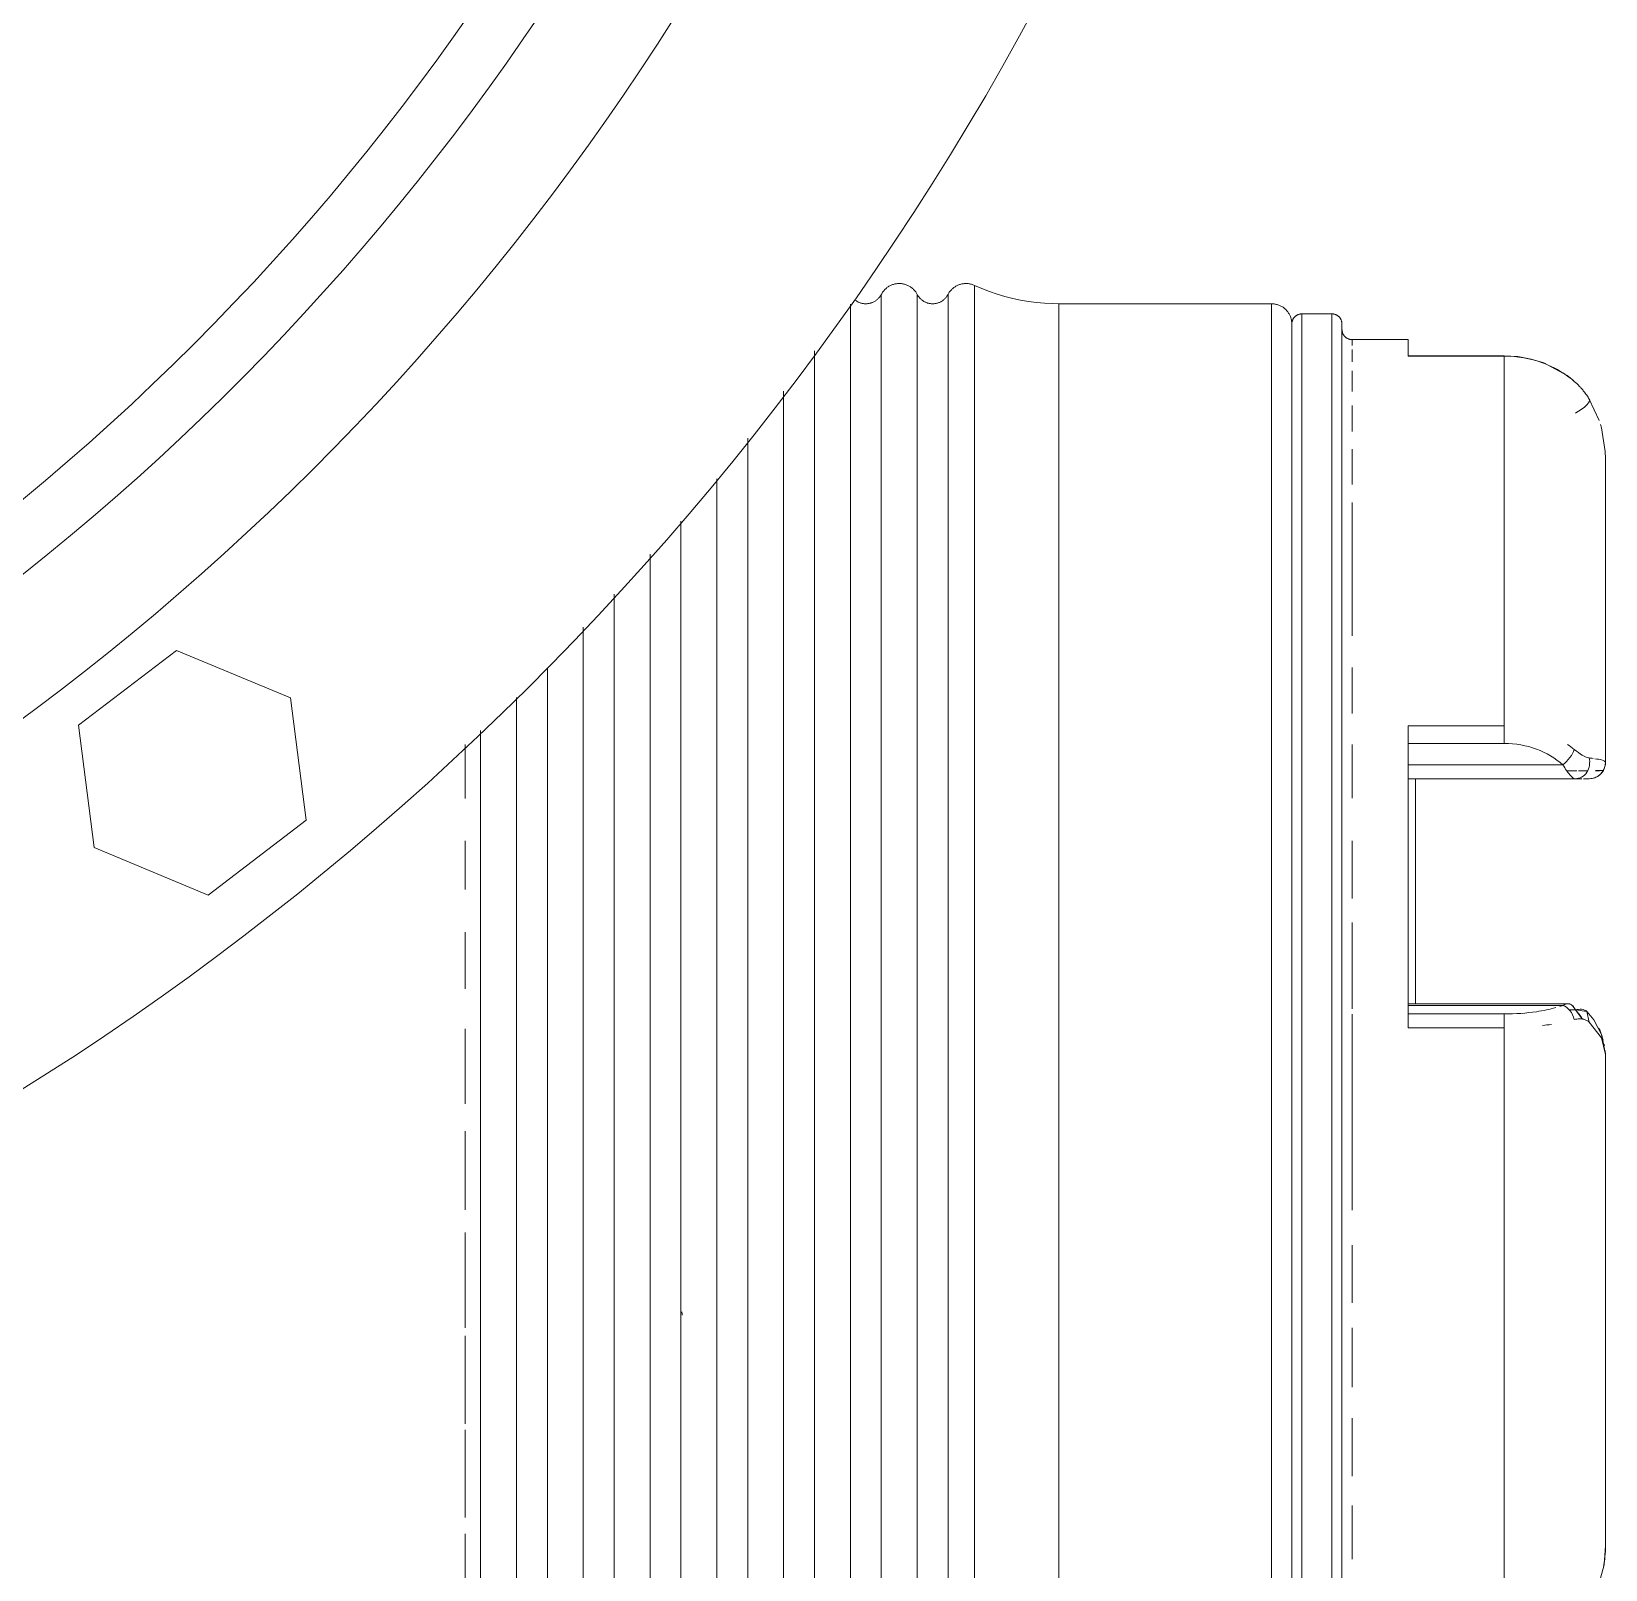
# Model space of a CAD drawing. Extents: x -181672 to 290600, y -29000 to 395522.
# Drawn here: x 2619.5 to 2715.2, y 33117.9 to 33211.5 of the extents above; entities that cross this region are included whole.
import ezdxf

# ---------------------------------------------------------------- set-up
doc = ezdxf.new("R2010")
doc.units = 0
doc.header["$LTSCALE"] = 10
doc.layers.add('XFM7P20PCW$0$G-IMPT', color=252, linetype='Continuous', lineweight=9)
doc.layers.add('XFM7P20PCW$0$M-PIPE--4', color=252, linetype='Continuous', lineweight=9)

# ---------------------------------------------------------------- blocks, each defined once
blk = doc.blocks.new('XFM7P20PCW$0$HTS 150A-3D_dwg-5203735-參考樓層')
at = {"layer": 'XFM7P20PCW$0$G-IMPT'}
for p, q in [((-133.752, -97.066), (-126.308, -96.104)), ((-126.308, -96.104), (-121.754, -102.07)), ((-136.642, -103.993), (-133.752, -97.066)), ((-121.754, -102.07), (-124.643, -108.997)), ((-132.087, -109.959), (-136.642, -103.993)), ((-124.643, -108.997), (-132.087, -109.959)), ((-175.515, -119.626), (-178.694, -119.626)), ((-173.923, -119.626), (-174.521, -119.626)), ((-169.18, -119.626), (-173.923, -119.626)), ((-163.473, -119.626), (-168.827, -119.626)), ((-157.935, -119.626), (-162.989, -119.626)), ((-157.179, -119.626), (-157.935, -119.626)), ((-152.286, -119.626), (-155.79, -119.626)), ((-151.01, -119.626), (-152.286, -119.626)), ((-146.602, -119.626), (-149.358, -119.626)), ((-144.783, -119.626), (-146.602, -119.626)), ((-140.96, -119.626), (-142.36, -119.626)), ((-138.902, -119.626), (-140.96, -119.626)), ((-135.435, -119.626), (-136.3, -119.626)), ((-133.335, -119.626), (-135.435, -119.626)), ((-130.102, -119.626), (-130.778, -119.626)), ((-127.48, -119.626), (-130.102, -119.626)), ((-126.623, -120.566), (-196.305, -120.566)), ((-124.617, -122.749), (-196.552, -122.749)), ((-122.821, -124.628), (-196.842, -124.628)), ((-120.343, -126.811), (-197.273, -126.811)), ((-118.333, -128.691), (-197.718, -128.691)), ((-115.907, -130.874), (-198.324, -130.874)), ((-113.89, -132.754), (-198.915, -132.754)), ((-111.318, -134.937), (-199.309, -134.937)), ((-108.833, -136.817), (-199.308, -136.817)), ((-105.983, -138.999), (-199.309, -138.999)), ((-103.533, -140.879), (-199.308, -140.879)), ((-100.681, -143.062), (-199.309, -143.062)), ((-100.092, -144.942), (-199.308, -144.942)), ((-100.091, -147.126), (-199.309, -147.126)), ((-100.092, -149.005), (-199.308, -149.005)), ((-199.859, -150.61), (-99.541, -150.61)), ((-100.66, -155.739), (-198.74, -155.739)), ((-100.66, -168.686), (-100.66, -155.739)), ((-198.74, -168.686), (-100.66, -168.686)), ((-177.365, -169.917), (-170.443, -169.917)), ((-167.996, -169.917), (-160.338, -169.917)), ((-157.941, -169.917), (-141.692, -169.917)), ((-139.062, -169.917), (-131.404, -169.917)), ((-128.957, -169.917), (-122.035, -169.917)), ((-119.892, -169.917), (-105.531, -169.917)), ((-104.574, -169.917), (-102.567, -169.917)), ((-102.192, -169.917), (-101.891, -169.917)), ((-198.124, -170.533), (-101.276, -170.533)), ((-101.276, -172.353), (-101.276, -170.533)), ((-198.124, -172.353), (-101.276, -172.353)), ((-177.365, -172.969), (-170.443, -172.969)), ((-167.996, -172.969), (-160.338, -172.969)), ((-157.941, -172.969), (-141.692, -172.969)), ((-139.062, -172.969), (-131.404, -172.969)), ((-128.957, -172.969), (-122.035, -172.969)), ((-119.892, -172.969), (-105.531, -172.969)), ((-104.574, -172.969), (-102.567, -172.969)), ((-102.192, -172.969), (-101.891, -172.969)), ((-173.796, -173.584), (-177.064, -173.584)), ((-168.482, -173.584), (-172.001, -173.584)), ((-162.975, -173.584), (-166.592, -173.584)), ((-157.94, -173.584), (-161.453, -173.584)), ((-143.886, -173.584), (-155.823, -173.584)), ((-138.321, -173.584), (-143.577, -173.584)), ((-133.346, -173.584), (-136.851, -173.584)), ((-127.488, -173.584), (-130.738, -173.584)), ((-122.791, -173.584), (-125.602, -173.584)), ((-112.765, -173.584), (-120.862, -173.584)), ((-109.511, -173.584), (-111.66, -173.584)), ((-106.849, -173.584), (-108.44, -173.584)), ((-104.735, -173.584), (-105.991, -173.584)), ((-103.453, -173.584), (-104.203, -173.584)), ((-102.841, -173.584), (-103.211, -173.584)), ((-102.841, -177), (-102.841, -173.584)), ((-144.717, -182.844), (-144.717, -177)), ((-144.717, -177), (-126.343, -177)), ((-143.878, -177), (-143.878, -182.844)), ((-143.363, -177), (-143.363, -186.41)), ((-143.255, -186.713), (-143.255, -177)), ((-129.565, -177), (-129.565, -187.172)), ((-129.565, -177), (-129.565, -187.172)), ((-128.714, -186.409), (-128.714, -177)), ((-127.416, -182.844), (-127.416, -177)), ((-126.343, -177), (-126.343, -182.844)), ((-103.847, -177), (-102.841, -177)), ((-103.847, -182.844), (-103.847, -177)), ((-103.826, -182.844), (-103.826, -177)), ((-129.543, -177.436), (-143.273, -177.436)), ((-181.117, -182.844), (-144.717, -182.844)), ((-143.878, -182.844), (-144.717, -182.844)), ((-126.343, -182.844), (-127.416, -182.844)), ((-126.343, -182.844), (-103.847, -182.844)), ((-103.847, -182.844), (-103.826, -182.844)), ((-103.826, -182.844), (-103.847, -182.844)), ((-143.256, -186.714), (-143.256, -186.588)), ((-143.637, -187.172), (-144.167, -187.586)), ((-143.638, -186.836), (-143.638, -187.172)), ((-143.637, -187.172), (-143.637, -186.836)), ((-129.565, -187.172), (-129.565, -187.557)), ((-129.565, -187.66), (-129.565, -187.998)), ((-107.759, -188.614), (-106.47, -188.012)), ((-106.488, -188.028), (-106.47, -188.012)), ((-146.351, -189), (-176.253, -189)), ((-146.12, -188.978), (-146.352, -189)), ((-145.73, -188.94), (-145.79, -188.946)), ((-129.042, -188.876), (-129.271, -188.708)), ((-110.085, -189), (-128.565, -189)), ((-110.085, -189), (-109.655, -188.987))]:
    blk.add_line(p, q, dxfattribs=at)
at = {"layer": 'XFM7P20PCW$0$G-IMPT', "flags": 128}
for points in [[(-100.418, -143.327), (-100.445, -143.36), (-100.47, -143.395), (-100.493, -143.43), (-100.515, -143.466), (-100.536, -143.503), (-100.555, -143.541), (-100.573, -143.579), (-100.589, -143.619), (-100.604, -143.658), (-100.617, -143.699), (-100.628, -143.74), (-100.638, -143.781), (-100.646, -143.823), (-100.652, -143.865), (-100.657, -143.907), (-100.66, -143.949), (-100.661, -143.991), (-100.661, -144.002)], [(-100.661, -144.002), (-100.66, -144.045), (-100.658, -144.087), (-100.653, -144.129), (-100.648, -144.171), (-100.64, -144.213), (-100.631, -144.255), (-100.62, -144.296), (-100.607, -144.336), (-100.593, -144.376), (-100.577, -144.415), (-100.56, -144.454), (-100.541, -144.492), (-100.521, -144.529), (-100.499, -144.566), (-100.476, -144.601), (-100.451, -144.636), (-100.425, -144.669), (-100.398, -144.702), (-100.369, -144.733), (-100.339, -144.763), (-100.308, -144.792), (-100.276, -144.82), (-100.243, -144.846), (-100.209, -144.871), (-100.174, -144.895), (-100.138, -144.917), (-100.101, -144.938), (-100.092, -144.942)], [(-100.092, -144.942), (-100.049, -144.966), (-100.007, -144.991), (-99.965, -145.018), (-99.925, -145.047), (-99.886, -145.077), (-99.849, -145.108), (-99.812, -145.142), (-99.777, -145.176), (-99.744, -145.212), (-99.712, -145.249), (-99.681, -145.288), (-99.652, -145.328), (-99.624, -145.369), (-99.599, -145.411), (-99.574, -145.454), (-99.552, -145.497), (-99.531, -145.542), (-99.513, -145.588), (-99.496, -145.634), (-99.481, -145.681), (-99.467, -145.728), (-99.456, -145.776), (-99.447, -145.824), (-99.439, -145.873), (-99.434, -145.922), (-99.43, -145.971), (-99.429, -146.02), (-99.429, -146.07), (-99.432, -146.119), (-99.436, -146.168), (-99.442, -146.217), (-99.451, -146.265), (-99.461, -146.313), (-99.473, -146.361), (-99.487, -146.408), (-99.503, -146.455), (-99.521, -146.501), (-99.54, -146.546), (-99.561, -146.59), (-99.585, -146.634), (-99.609, -146.676), (-99.636, -146.718), (-99.664, -146.758), (-99.694, -146.798), (-99.725, -146.836), (-99.758, -146.872), (-99.792, -146.908), (-99.828, -146.942), (-99.865, -146.974), (-99.903, -147.005), (-99.942, -147.035), (-99.983, -147.063), (-100.025, -147.089), (-100.067, -147.114), (-100.091, -147.126)], [(-100.091, -147.126), (-100.128, -147.147), (-100.164, -147.168), (-100.2, -147.192), (-100.234, -147.216), (-100.268, -147.242), (-100.3, -147.27), (-100.331, -147.298), (-100.361, -147.328), (-100.39, -147.359), (-100.418, -147.392), (-100.444, -147.425), (-100.469, -147.459), (-100.493, -147.494), (-100.515, -147.531), (-100.535, -147.568), (-100.555, -147.605), (-100.572, -147.644), (-100.588, -147.683), (-100.603, -147.723), (-100.616, -147.763), (-100.627, -147.804), (-100.637, -147.846), (-100.645, -147.887), (-100.651, -147.929), (-100.656, -147.971), (-100.659, -148.014), (-100.66, -148.056), (-100.66, -148.066)], [(-100.66, -148.066), (-100.659, -148.108), (-100.656, -148.151), (-100.652, -148.193), (-100.646, -148.235), (-100.639, -148.276), (-100.629, -148.318), (-100.619, -148.359), (-100.606, -148.399), (-100.592, -148.439), (-100.576, -148.479), (-100.559, -148.517), (-100.54, -148.555), (-100.52, -148.593), (-100.498, -148.629), (-100.475, -148.665), (-100.45, -148.699), (-100.424, -148.733), (-100.397, -148.765), (-100.368, -148.796), (-100.338, -148.826), (-100.307, -148.855), (-100.275, -148.883), (-100.242, -148.909), (-100.208, -148.934), (-100.172, -148.958), (-100.136, -148.98), (-100.099, -149.001), (-100.092, -149.005)], [(-100.092, -149.005), (-100.049, -149.028), (-100.007, -149.054), (-99.965, -149.081), (-99.925, -149.109), (-99.886, -149.14), (-99.849, -149.171), (-99.812, -149.204), (-99.777, -149.239), (-99.744, -149.275), (-99.712, -149.312), (-99.681, -149.351), (-99.652, -149.391), (-99.625, -149.432), (-99.599, -149.474), (-99.575, -149.516), (-99.552, -149.56), (-99.532, -149.605), (-99.513, -149.651), (-99.496, -149.697), (-99.481, -149.744), (-99.468, -149.791), (-99.457, -149.839), (-99.447, -149.887), (-99.44, -149.936), (-99.434, -149.985), (-99.431, -150.034), (-99.429, -150.083), (-99.43, -150.133), (-99.432, -150.182), (-99.437, -150.231), (-99.443, -150.28), (-99.451, -150.328), (-99.461, -150.376), (-99.474, -150.424), (-99.488, -150.471), (-99.504, -150.518), (-99.521, -150.564), (-99.541, -150.609), (-99.541, -150.61)], [(-99.541, -150.61), (-99.737, -151.061), (-99.915, -151.52), (-100.075, -151.986), (-100.215, -152.458), (-100.337, -152.935), (-100.439, -153.417), (-100.523, -153.902), (-100.586, -154.391), (-100.63, -154.881), (-100.655, -155.373), (-100.66, -155.739)], [(-100.66, -168.686), (-100.661, -168.736), (-100.664, -168.785), (-100.669, -168.834), (-100.676, -168.882), (-100.685, -168.931), (-100.696, -168.979), (-100.708, -169.027), (-100.723, -169.074), (-100.739, -169.12), (-100.758, -169.166), (-100.778, -169.211), (-100.799, -169.255), (-100.823, -169.298), (-100.848, -169.34), (-100.875, -169.381), (-100.904, -169.421), (-100.934, -169.46), (-100.966, -169.498), (-100.999, -169.534), (-101.034, -169.569), (-101.07, -169.603), (-101.107, -169.635), (-101.146, -169.666), (-101.185, -169.695), (-101.226, -169.722), (-101.268, -169.748), (-101.311, -169.772), (-101.355, -169.794), (-101.4, -169.815), (-101.445, -169.834), (-101.492, -169.851), (-101.538, -169.866), (-101.586, -169.879), (-101.634, -169.89), (-101.682, -169.899), (-101.731, -169.907), (-101.78, -169.912), (-101.829, -169.916), (-101.878, -169.917), (-101.891, -169.917)], [(-178.663, -169.917), (-177.119, -169.917), (-175.531, -169.917), (-173.902, -169.917), (-172.234, -169.917), (-170.529, -169.917), (-168.792, -169.917), (-167.024, -169.917), (-165.228, -169.917), (-163.407, -169.917), (-161.565, -169.917), (-159.703, -169.917), (-157.826, -169.917), (-155.935, -169.917), (-154.035, -169.917), (-152.127, -169.917), (-150.216, -169.917), (-148.304, -169.917), (-146.394, -169.917), (-144.49, -169.917), (-142.593, -169.917), (-140.708, -169.917), (-138.838, -169.917), (-136.985, -169.917), (-135.152, -169.917), (-133.342, -169.917), (-131.559, -169.917), (-129.805, -169.917), (-128.082, -169.917), (-126.394, -169.917), (-124.744, -169.917), (-123.133, -169.917), (-121.565, -169.917), (-120.041, -169.917), (-118.566, -169.917), (-117.14, -169.917), (-115.766, -169.917), (-114.446, -169.917), (-113.183, -169.917), (-111.978, -169.917), (-110.834, -169.917), (-109.752, -169.917), (-108.733, -169.917), (-107.781, -169.917), (-106.895, -169.917), (-106.078, -169.917), (-105.33, -169.917), (-104.654, -169.917), (-104.049, -169.917), (-103.518, -169.917), (-103.06, -169.917), (-102.678, -169.917), (-102.37, -169.917), (-102.138, -169.917), (-101.982, -169.917), (-101.903, -169.917), (-101.891, -169.917)], [(-101.891, -169.917), (-101.93, -169.917), (-102.044, -169.917), (-102.235, -169.917), (-102.502, -169.917), (-102.844, -169.917), (-103.262, -169.917), (-103.753, -169.917), (-104.318, -169.917), (-104.956, -169.917), (-105.665, -169.917), (-106.445, -169.917), (-107.294, -169.917), (-108.211, -169.917), (-109.194, -169.917), (-110.242, -169.917), (-111.353, -169.917), (-112.525, -169.917), (-113.757, -169.917), (-115.047, -169.917), (-116.391, -169.917), (-117.79, -169.917), (-119.239, -169.917), (-120.737, -169.917), (-122.281, -169.917), (-123.869, -169.917), (-125.498, -169.917), (-127.166, -169.917), (-128.871, -169.917), (-130.608, -169.917), (-132.376, -169.917), (-134.172, -169.917), (-135.993, -169.917), (-137.835, -169.917), (-139.697, -169.917), (-141.574, -169.917), (-143.465, -169.917), (-145.365, -169.917), (-147.273, -169.917), (-149.184, -169.917), (-151.096, -169.917), (-153.006, -169.917), (-154.91, -169.917), (-156.807, -169.917), (-158.692, -169.917), (-160.562, -169.917), (-162.415, -169.917), (-164.248, -169.917), (-166.058, -169.917), (-167.841, -169.917), (-169.595, -169.917), (-171.318, -169.917), (-173.006, -169.917), (-174.656, -169.917), (-176.267, -169.917), (-177.835, -169.917)], [(-101.891, -169.917), (-101.93, -169.917), (-102.044, -169.917), (-102.235, -169.917), (-102.502, -169.917), (-102.844, -169.917), (-103.262, -169.917), (-103.328, -169.917)], [(-102.896, -169.917), (-102.678, -169.917), (-102.37, -169.917), (-102.138, -169.917), (-101.982, -169.917), (-101.903, -169.917), (-101.891, -169.917)], [(-101.891, -169.917), (-101.867, -169.918), (-101.842, -169.919), (-101.818, -169.922), (-101.793, -169.925), (-101.769, -169.93), (-101.745, -169.935), (-101.721, -169.941), (-101.698, -169.949), (-101.675, -169.957), (-101.652, -169.966), (-101.629, -169.976), (-101.607, -169.987), (-101.586, -169.999), (-101.564, -170.011), (-101.544, -170.025), (-101.524, -170.039), (-101.504, -170.054), (-101.486, -170.07), (-101.467, -170.087), (-101.45, -170.104), (-101.433, -170.122), (-101.417, -170.141), (-101.402, -170.16), (-101.387, -170.18), (-101.373, -170.2), (-101.361, -170.221), (-101.349, -170.243), (-101.337, -170.265), (-101.327, -170.287), (-101.318, -170.31), (-101.309, -170.333), (-101.302, -170.356), (-101.295, -170.38), (-101.29, -170.404), (-101.285, -170.428), (-101.281, -170.453), (-101.278, -170.477), (-101.277, -170.502), (-101.276, -170.526), (-101.276, -170.533)], [(-101.276, -172.353), (-101.276, -172.378), (-101.278, -172.402), (-101.28, -172.427), (-101.284, -172.451), (-101.288, -172.475), (-101.294, -172.499), (-101.3, -172.523), (-101.307, -172.547), (-101.315, -172.57), (-101.325, -172.593), (-101.335, -172.615), (-101.345, -172.637), (-101.357, -172.659), (-101.37, -172.68), (-101.383, -172.701), (-101.398, -172.721), (-101.413, -172.74), (-101.429, -172.759), (-101.445, -172.777), (-101.463, -172.795), (-101.481, -172.811), (-101.499, -172.828), (-101.519, -172.843), (-101.538, -172.857), (-101.559, -172.871), (-101.58, -172.884), (-101.601, -172.896), (-101.623, -172.907), (-101.646, -172.917), (-101.668, -172.927), (-101.692, -172.935), (-101.715, -172.943), (-101.739, -172.949), (-101.763, -172.955), (-101.787, -172.96), (-101.811, -172.963), (-101.836, -172.966), (-101.86, -172.968), (-101.885, -172.969), (-101.891, -172.969)], [(-178.663, -172.969), (-177.119, -172.969), (-175.531, -172.969), (-173.902, -172.969), (-172.234, -172.969), (-170.529, -172.969), (-168.792, -172.969), (-167.024, -172.969), (-165.228, -172.969), (-163.407, -172.969), (-161.565, -172.969), (-159.703, -172.969), (-157.826, -172.969), (-155.935, -172.969), (-154.035, -172.969), (-152.127, -172.969), (-150.216, -172.969), (-148.304, -172.969), (-146.394, -172.969), (-144.49, -172.969), (-142.593, -172.969), (-140.708, -172.969), (-138.838, -172.969), (-136.985, -172.969), (-135.152, -172.969), (-133.342, -172.969), (-131.559, -172.969), (-129.805, -172.969), (-128.082, -172.969), (-126.394, -172.969), (-124.744, -172.969), (-123.133, -172.969), (-121.565, -172.969), (-120.041, -172.969), (-118.566, -172.969), (-117.14, -172.969), (-115.766, -172.969), (-114.446, -172.969), (-113.183, -172.969), (-111.978, -172.969), (-110.834, -172.969), (-109.752, -172.969), (-108.733, -172.969), (-107.781, -172.969), (-106.895, -172.969), (-106.078, -172.969), (-105.33, -172.969), (-104.654, -172.969), (-104.049, -172.969), (-103.518, -172.969), (-103.06, -172.969), (-102.678, -172.969), (-102.37, -172.969), (-102.138, -172.969), (-101.982, -172.969), (-101.903, -172.969), (-101.891, -172.969)], [(-101.891, -172.969), (-101.93, -172.969), (-102.044, -172.969), (-102.235, -172.969), (-102.502, -172.969), (-102.844, -172.969), (-102.911, -172.969)], [(-102.246, -172.969), (-102.271, -172.97), (-102.295, -172.972), (-102.32, -172.976), (-102.344, -172.98), (-102.368, -172.985), (-102.392, -172.991), (-102.415, -172.998), (-102.439, -173.007), (-102.462, -173.016), (-102.484, -173.025), (-102.506, -173.036), (-102.528, -173.048), (-102.549, -173.06), (-102.57, -173.074), (-102.59, -173.088), (-102.609, -173.103), (-102.628, -173.119), (-102.647, -173.135), (-102.664, -173.153), (-102.681, -173.17), (-102.697, -173.189), (-102.713, -173.208), (-102.727, -173.228), (-102.741, -173.248), (-102.754, -173.269), (-102.766, -173.291), (-102.778, -173.313), (-102.788, -173.335), (-102.798, -173.358), (-102.806, -173.381), (-102.814, -173.404), (-102.821, -173.428), (-102.826, -173.452), (-102.831, -173.476), (-102.835, -173.5), (-102.838, -173.525), (-102.84, -173.549), (-102.841, -173.574), (-102.841, -173.584)], [(-103.826, -182.844), (-103.875, -183.659), (-104.024, -184.475), (-104.265, -185.245), (-105.027, -186.667), (-105.334, -187.059)], [(-143.637, -187.172), (-143.725, -187.864), (-144.38, -188.012)], [(-144.188, -187.602), (-143.977, -187.459), (-143.638, -187.172)], [(-129.565, -187.565), (-129.565, -187.459), (-129.565, -187.172)], [(-179.842, -188.026), (-178.798, -188.533), (-177.394, -188.909), (-176.253, -189)], [(-146.351, -189), (-145.164, -188.785), (-144.234, -188.292), (-143.748, -187.888)], [(-146.351, -189), (-145.335, -188.753), (-144.38, -188.012)], [(-144.741, -188.578), (-144.845, -188.651), (-145.479, -188.858)], [(-129.565, -187.998), (-129.565, -187.954), (-129.565, -187.849), (-129.565, -187.684)], [(-129.543, -188.194), (-129.486, -188.391), (-129.388, -188.568), (-129.252, -188.727), (-129.074, -188.861)], [(-176.253, -189), (-174.998, -189), (-173.702, -189), (-172.369, -189), (-170.999, -189), (-169.594, -189), (-168.159, -189), (-166.693, -189), (-165.2, -189), (-163.683, -189), (-162.143, -189), (-160.583, -189), (-159.006, -189), (-157.414, -189), (-155.81, -189), (-154.196, -189), (-152.574, -189), (-150.948, -189), (-149.32, -189), (-147.693, -189), (-146.351, -189)], [(-128.565, -189), (-127.191, -189), (-125.853, -189), (-124.553, -189), (-123.293, -189), (-122.075, -189), (-120.902, -189), (-119.775, -189), (-118.695, -189), (-117.665, -189), (-116.687, -189), (-115.761, -189), (-114.89, -189), (-114.074, -189), (-113.315, -189), (-112.615, -189), (-111.973, -189), (-111.392, -189), (-110.873, -189), (-110.415, -189), (-110.085, -189)], [(-110.085, -189), (-110.491, -189), (-110.959, -189), (-111.489, -189), (-112.081, -189), (-112.304, -189)], [(-109.645, -188.987), (-108.213, -188.753), (-108.011, -188.695)]]:
    blk.add_lwpolyline(points, dxfattribs=at)
at = {"layer": 'XFM7P20PCW$0$G-IMPT'}
for centre, radius, start, end in [((0, 0), 145.83, 179.99993, 359.99993), ((0, 0), 120.962, 179.99993, 359.99993), ((0, 0), 149.377, 180.54134, 359.45852), ((0, 0), 175, 181.02048, 358.97992), ((0, 0), 156.34, 181.141, 358.85965), ((-163.7, -116.4), 16.5, 275.18092, 275.92013), ((-128.565, -188), 1, 191.20458, 270)]:
    blk.add_arc(centre, radius, start, end, dxfattribs=at)
for points, knots in [([(-143.878, -182.844), (-143.878, -183.518), (-143.795, -184.653), (-143.595, -185.618), (-143.496, -185.977)], [-1, -1, -1, -1, -0.5, -0.1481698, -0.1481698, -0.1481698, -0.1481698]), ([(-104.472, -185.688), (-104.392, -185.517), (-104.024, -184.632), (-103.847, -183.642), (-103.847, -182.844)], [-0.6239583, -0.6239583, -0.6239583, -0.6239583, -0.5, 0, 0, 0, 0]), ([(-144.38, -188.012), (-144.336, -187.962), (-144.262, -187.857), (-144.202, -187.698), (-144.175, -187.544), (-144.169, -187.353), (-144.193, -187.203), (-144.221, -187.101)], [0, 0, 0, 0, 0.2, 0.4, 0.55, 0.7, 1, 1, 1, 1]), ([(-143.638, -187.172), (-143.44, -187.077), (-143.295, -186.936), (-143.26, -186.775), (-143.257, -186.746)], [-1, -1, -1, -1, -0.5, -0.3936837, -0.3936837, -0.3936837, -0.3936837]), ([(-106.47, -188.012), (-106.388, -187.962), (-106.226, -187.857), (-106.01, -187.698), (-105.825, -187.544), (-105.615, -187.353), (-105.472, -187.203), (-105.384, -187.101)], [0, 0, 0, 0, 0.2, 0.4, 0.55, 0.7, 1, 1, 1, 1]), ([(-129.546, -188.194), (-129.536, -188.245), (-129.507, -188.345), (-129.444, -188.484), (-129.361, -188.612), (-129.244, -188.742), (-129.139, -188.822), (-129.073, -188.861)], [0, 0, 0, 0, 0.1875, 0.375, 0.5625, 0.75, 1, 1, 1, 1]), ([(-128.346, -188.354), (-128.371, -188.519), (-128.439, -188.865), (-128.516, -189), (-128.565, -189)], [-0.8099794, -0.8099794, -0.8099794, -0.8099794, -0.5, 0, 0, 0, 0])]:
    blk.add_open_spline(points, degree=3, knots=knots, dxfattribs=at)
for points in [[(-128.714, -186.409), (-128.314, -185.951), (-127.657, -184.848), (-127.416, -183.521), (-127.416, -182.844)], [(-144.512, -185.707), (-144.539, -185.53), (-144.563, -185.348), (-144.585, -185.161)], [(-105.384, -187.101), (-105.024, -186.685), (-104.717, -186.21), (-104.474, -185.693)], [(-143.363, -186.41), (-143.406, -186.552), (-143.624, -186.868), (-144.033, -187.056), (-144.221, -187.101)], [(-143.363, -186.41), (-143.344, -186.441), (-143.31, -186.502), (-143.274, -186.589), (-143.255, -186.668), (-143.253, -186.744), (-143.269, -186.831), (-143.303, -186.914), (-143.356, -186.981), (-143.429, -187.045), (-143.522, -187.11), (-143.596, -187.152), (-143.637, -187.172)], [(-143.423, -186.227), (-143.403, -186.29), (-143.383, -186.35), (-143.363, -186.41)], [(-143.255, -186.713), (-143.255, -186.617), (-143.292, -186.515), (-143.364, -186.409)], [(-129.565, -187.172), (-129.565, -187.077), (-129.393, -186.844), (-128.973, -186.559), (-128.714, -186.409)], [(-129.079, -186.657), (-129.078, -186.859), (-129.078, -187.061), (-129.077, -187.262)], [(-129.077, -187.262), (-129.077, -187.06), (-129.077, -186.859), (-129.078, -186.657)], [(-127.789, -187.101), (-127.93, -187.056), (-128.288, -186.868), (-128.604, -186.552), (-128.714, -186.409)], [(-127.476, -186.678), (-127.575, -186.825), (-127.68, -186.966), (-127.789, -187.101)], [(-143.726, -187.864), (-143.578, -187.696), (-143.561, -187.403), (-143.638, -187.172)], [(-128.301, -188.011), (-128.556, -188.072), (-129.282, -187.99), (-129.565, -187.403), (-129.565, -187.172)], [(-129.077, -187.348), (-129.077, -187.526), (-129.076, -187.704), (-129.076, -187.882)], [(-129.075, -187.882), (-129.076, -187.704), (-129.076, -187.526), (-129.076, -187.348)], [(-127.789, -187.101), (-127.925, -187.268), (-128.16, -187.6), (-128.287, -187.89), (-128.301, -188.011)], [(-106.47, -188.011), (-106.516, -188.072), (-106.784, -187.99), (-107.188, -187.403), (-107.312, -187.172)], [(-129.566, -187.998), (-129.566, -188.065), (-129.558, -188.131), (-129.543, -188.194)], [(-129.543, -188.194), (-129.557, -188.13), (-129.565, -188.065), (-129.565, -187.998)], [(-129.075, -188.394), (-129.074, -188.549), (-129.074, -188.705), (-129.074, -188.861)], [(-129.073, -188.861), (-129.073, -188.705), (-129.074, -188.549), (-129.074, -188.394)], [(-128.301, -188.011), (-128.31, -188.095), (-128.32, -188.173), (-128.33, -188.245)], [(-177.558, -188.869), (-177.127, -188.956), (-176.688, -189), (-176.253, -189)], [(-129.074, -188.861), (-128.991, -188.908), (-128.824, -188.978), (-128.652, -189.001), (-128.565, -189)], [(-128.565, -189), (-128.652, -189), (-128.824, -188.978), (-128.991, -188.908), (-129.073, -188.861)]]:
    blk.add_open_spline(points, degree=3, dxfattribs=at)
blk = doc.blocks.new('XFM7P20PCW$0$A$Cb93b1cc9')
at = {"layer": 'XFM7P20PCW$0$G-IMPT'}
blk.add_blockref('XFM7P20PCW$0$HTS 150A-3D_dwg-5203735-參考樓層', (322.997, 189.001), dxfattribs=at)
blk = doc.blocks.new('XFM7P20PCW$0$A$Ca4b834ba')
at = {"layer": 'XFM7P20PCW$0$M-PIPE--4', "rotation": 270}
blk.add_blockref('XFM7P20PCW$0$A$Cb93b1cc9', (-1160.801, -766.075), dxfattribs=at)
blk = doc.blocks.new('XFM7P20PCW')
at = {"rotation": 180}
blk.add_blockref('XFM7P20PCW$0$A$Ca4b834ba', (1554.40825, 32206.52495), dxfattribs=at)

msp = doc.modelspace()

# ---------------------------------------------------------------- block references
msp.add_blockref('XFM7P20PCW', (0, 0))

doc.saveas('drawing.dxf')
